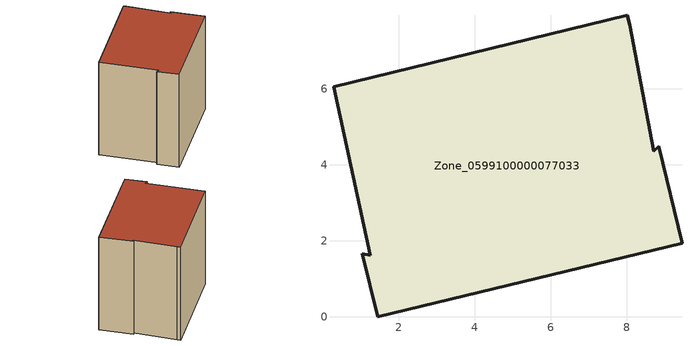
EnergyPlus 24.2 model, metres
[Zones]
Zone_0599100000077033
 floor ground (C_G): 8.07,7.68 8.7,4.36 8.84,4.48 9.45,1.93 1.44,0 1.04,1.66 1.25,1.62 0.28,6.05 8.01,7.93 z0
 wall outside (C_F): 1.25,1.62 1.04,1.66 1.44,0 9.45,1.93 8.84,4.48 8.7,4.36 8.07,7.68 8.01,7.93 0.28,6.05 1.25,1.62 z0:8.02
 roof outside (C_R): 8.84,4.48 8.7,4.36 8.07,7.68 8.01,7.93 0.28,6.05 1.25,1.62 1.04,1.66 1.44,0 9.45,1.93 z8.02
[BUILDING]
Pand.0599100000077033: North Axis=0; Terrain=City; Loads Convergence Tolerance Value=0.04; Temperature Convergence Tolerance Value=0.4; Solar Distribution=FullExterior; Maximum Number of Warmup Days=25; Minimum Number of Warmup Days=1
[Site:Location]
Rotterdam.The.Hague.AP_ZH_NLD Design_Conditions: Latitude=51.96; Longitude=4.45; Time Zone=1; Elevation=-4.5
[SITE:GROUNDTEMPERATURE:BUILDINGSURFACE]
18, 18, 18, 18, 18, 18, 18, 18, 18, 18, 18, 18
[MATERIAL] Thermal Absorptance=0.9; Solar Absorptance=0.7; Visible Absorptance=0.7
Name | Roughness | Thickness | Conductivity | Density | Specific Heat
G.TI.1965-1974 | MediumSmooth | 0.15 | 0.882353 | 540 | 1210
F.TI.1965-1974 | Rough | 0.3 | 0.697674 | 1920 | 840
R.TI.1965-1974 | MediumRough | 0.2 | 0.232558 | 1500 | 1000
[CONSTRUCTION]
C_G: G.TI.1965-1974
C_F: F.TI.1965-1974
C_R: R.TI.1965-1974
[ZONE]
Zone_0599100000077033: Type=1; Multiplier=1; Ceiling Height=Autocalculate; Volume=Autocalculate; Floor Area=autocalculate; Part of Total Floor Area=Yes
[ZONEINFILTRATION:DESIGNFLOWRATE]
Infil_Zone_0599100000077033: Zone or ZoneList or Space or SpaceList=Zone_0599100000077033; Schedule=AlwaysOn; Design Flow Rate Calculation Method=Flow/Area; Flow Rate per Floor Area=0.003; Constant Term Coefficient=1; Temperature Term Coefficient=0; Velocity Term Coefficient=0; Velocity Squared Term Coefficient=0
[HVACTEMPLATE:ZONE:IDEALLOADSAIRSYSTEM]
Zone_0599100000077033: Maximum Heating Supply Air Temperature=50; Minimum Cooling Supply Air Temperature=13; Maximum Heating Supply Air Humidity Ratio=0.0156; Minimum Cooling Supply Air Humidity Ratio=0.0077; Heating Limit=NoLimit; Cooling Limit=NoLimit; Dehumidification Control Type=ConstantSensibleHeatRatio; Cooling Sensible Heat Ratio=0.7; Dehumidification Setpoint=60; Humidification Control Type=None; Humidification Setpoint=30; Outdoor Air Method=None; Outdoor Air Flow Rate per Person=0.00944; Outdoor Air Flow Rate per Zone Floor Area=0; Outdoor Air Flow Rate per Zone=0; Demand Controlled Ventilation Type=None; Outdoor Air Economizer Type=NoEconomizer; Heat Recovery Type=None; Sensible Heat Recovery Effectiveness=0.7; Latent Heat Recovery Effectiveness=0.65
[ZONECONTROL:THERMOSTAT]
ThermostatControl_Zone_0599100000077033: Zone or ZoneList=Zone_0599100000077033; Control Type Schedule=DualSetpointControlType; Control 1=Thermostat_Zone_0599100000077033; Temperature Difference Between Cutout And Setpoint=0
[THERMOSTATSETPOINT:DUALSETPOINT]
Thermostat_Zone_0599100000077033: Heating Setpoint Temperature Schedule=HeatingSetpoint_Zone_0599100000077033; Cooling Setpoint Temperature Schedule=CoolingSetpoint_Zone_0599100000077033
[SCHEDULE:COMPACT]
HeatingSetpoint_Zone_0599100000077033: Through: 12/31, For: AllDays, Until: 24:00, 21
CoolingSetpoint_Zone_0599100000077033: Through: 12/31, For: AllDays, Until: 24:00, 24
DualSetpointControlType: Through: 12/31, For: AllDays, Until: 24:00, 4
AlwaysOn: Through: 12/31, For: AllDays, Until: 24:00, 1
